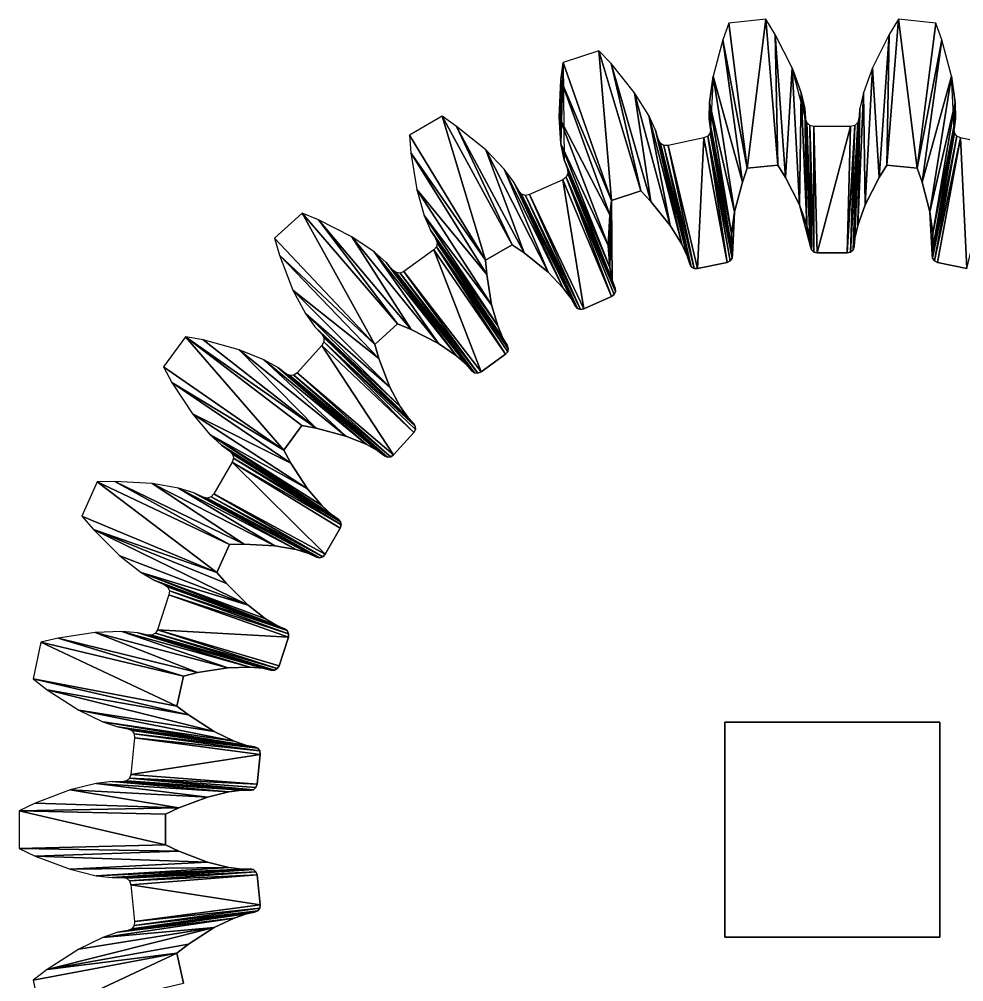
# Model space of a CAD drawing. Header units: inches. Extents: x 62 to 1153, y 3 to 780.
# Drawn here: x 717.26 to 744.51, y 453.57 to 481.35 of the extents above; entities that cross this region are included whole.
import ezdxf

# ---------------------------------------------------------------- set-up
doc = ezdxf.new("R2010")
doc.units = ezdxf.units.IN
doc.header["$MEASUREMENT"] = 0
doc.layers.add('ConstLine', color=6, linetype='Continuous')
doc.layers.add('Object', color=2, linetype='Continuous')

msp = doc.modelspace()

# ---------------------------------------------------------------- linework, layer by layer
at = {"layer": 'ConstLine'}
for points in [[(737.555, 480.749), (738.265, 477.043, 4), (737.727, 481.232)], [(738.265, 477.043, 4), (738.802, 481.345), (737.727, 481.232)], [(738.802, 481.345), (738.265, 477.043, 4), (739.147, 477.136, 4)], [(739.147, 477.136, 4), (739.071, 480.908), (738.802, 481.345)], [(742.362, 480.908), (742.287, 477.136, 4), (742.631, 481.345)], [(743.168, 477.043, 4), (742.631, 481.345), (742.287, 477.136, 4)], [(742.631, 481.345), (743.168, 477.043, 4), (743.707, 481.232)], [(743.168, 477.043, 4), (743.879, 480.749), (743.707, 481.232)], [(739.367, 476.777, 4), (739.558, 479.945), (739.071, 480.908)], [(739.071, 480.908), (739.147, 477.136, 4), (739.367, 476.777, 4)], [(741.876, 479.945), (742.066, 476.777, 4), (742.362, 480.908)], [(742.287, 477.136, 4), (742.362, 480.908), (742.066, 476.777, 4)], [(737.279, 479.705), (738.124, 476.646, 4), (737.555, 480.749)], [(738.265, 477.043, 4), (737.555, 480.749), (738.124, 476.646, 4)], [(743.879, 480.749), (743.168, 477.043, 4), (743.309, 476.646, 4)], [(743.309, 476.646, 4), (744.154, 479.705), (743.879, 480.749)], [(734.35, 476.116, 4), (733.981, 480.436), (732.953, 480.102)], [(733.981, 480.436), (734.35, 476.116, 4), (735.194, 476.39, 4)], [(735.194, 476.39, 4), (734.335, 480.064), (733.981, 480.436)], [(732.885, 479.593), (734.35, 476.116, 4), (732.953, 480.102)], [(732.888, 477.746), (732.885, 479.593), (732.953, 480.102)], [(732.888, 477.746), (732.953, 480.102), (732.976, 477.292)], [(735.484, 476.085, 4), (735.012, 479.223), (734.335, 480.064)], [(734.335, 480.064), (735.194, 476.39, 4), (735.484, 476.085, 4)], [(739.558, 479.945), (739.367, 476.777, 4), (739.766, 475.987, 4)], [(739.766, 475.987, 4), (739.82, 479.22), (739.558, 479.945)], [(739.948, 478.476), (739.558, 479.945), (739.82, 479.22)], [(741.613, 479.22), (741.667, 475.987, 4), (741.876, 479.945)], [(742.066, 476.777, 4), (741.876, 479.945), (741.667, 475.987, 4)], [(732.832, 478.515), (734.295, 475.699, 4), (732.885, 479.593)], [(732.885, 479.593), (732.888, 477.746), (732.832, 478.515)], [(734.35, 476.116, 4), (732.885, 479.593), (734.295, 475.699, 4)], [(737.173, 478.941), (737.898, 475.79, 4), (737.279, 479.705)], [(737.203, 478.187), (737.173, 478.941), (737.279, 479.705)], [(738.124, 476.646, 4), (737.279, 479.705), (737.898, 475.79, 4)], [(744.154, 479.705), (743.309, 476.646, 4), (743.536, 475.79, 4)], [(743.536, 475.79, 4), (744.26, 478.941), (744.154, 479.705)], [(744.231, 478.187), (744.154, 479.705), (744.26, 478.941)], [(735.012, 479.223), (735.484, 476.085, 4), (736.038, 475.395, 4)], [(736.038, 475.395, 4), (735.419, 478.568), (735.012, 479.223)], [(739.82, 479.22), (739.766, 475.987, 4), (739.981, 475.392, 4)], [(739.981, 475.392, 4), (739.924, 478.769), (739.82, 479.22)], [(739.948, 478.476), (739.82, 479.22), (739.924, 478.769)], [(741.667, 475.987, 4), (741.613, 479.22), (741.452, 475.392, 4)], [(741.509, 478.769), (741.452, 475.392, 4), (741.613, 479.22)], [(737.165, 478.479), (737.811, 475.164, 4), (737.173, 478.941)], [(737.173, 478.941), (737.203, 478.187), (737.165, 478.479)], [(737.898, 475.79, 4), (737.173, 478.941), (737.811, 475.164, 4)], [(744.26, 478.941), (743.536, 475.79, 4), (743.622, 475.164, 4)], [(743.622, 475.164, 4), (744.269, 478.479), (744.26, 478.941)], [(744.231, 478.187), (744.26, 478.941), (744.269, 478.479)], [(740.067, 475.023, 4), (739.948, 478.476), (739.924, 478.769)], [(739.924, 478.769), (739.981, 475.392, 4), (740.067, 475.023, 4)], [(741.486, 478.476), (741.366, 475.023, 4), (741.509, 478.769)], [(741.452, 475.392, 4), (741.509, 478.769), (741.366, 475.023, 4)], [(730.714, 474.396, 4), (729.455, 478.545), (728.518, 478.004)], [(731.482, 474.839, 4), (729.878, 478.254), (729.455, 478.545)], [(729.455, 478.545), (730.714, 474.396, 4), (731.482, 474.839, 4)], [(734.295, 475.699, 4), (732.832, 478.515), (734.251, 474.815, 4)], [(732.888, 477.746), (734.251, 474.815, 4), (732.832, 478.515)], [(735.419, 478.568), (736.038, 475.395, 4), (736.372, 474.858, 4)], [(736.372, 474.858, 4), (735.614, 478.149), (735.419, 478.568)], [(737.203, 478.187), (737.804, 474.785, 4), (737.165, 478.479)], [(737.811, 475.164, 4), (737.165, 478.479), (737.804, 474.785, 4)], [(740.086, 474.783, 4), (739.983, 478.362), (739.948, 478.476)], [(739.948, 478.476), (740.067, 475.023, 4), (740.086, 474.783, 4)], [(741.366, 475.023, 4), (741.486, 478.476), (741.347, 474.783, 4)], [(741.45, 478.362), (741.347, 474.783, 4), (741.486, 478.476)], [(744.269, 478.479), (743.622, 475.164, 4), (743.629, 474.785, 4)], [(743.629, 474.785, 4), (744.231, 478.187), (744.269, 478.479)], [(729.878, 478.254), (731.482, 474.839, 4), (731.829, 474.601, 4)], [(731.829, 474.601, 4), (730.715, 477.572), (729.878, 478.254)], [(735.614, 478.149), (736.372, 474.858, 4), (736.533, 474.515, 4)], [(736.533, 474.515, 4), (735.698, 477.868), (735.614, 478.149)], [(737.192, 478.069), (737.835, 474.546, 4), (737.203, 478.187)], [(737.804, 474.785, 4), (737.203, 478.187), (737.835, 474.546, 4)], [(739.983, 478.362), (740.086, 474.783, 4), (740.115, 474.689, 4)], [(740.115, 474.689, 4), (740.07, 478.281), (739.983, 478.362)], [(740.187, 474.623, 4), (740.186, 478.254), (740.07, 478.281)], [(740.07, 478.281), (740.115, 474.689, 4), (740.187, 474.623, 4)], [(740.282, 474.601, 4), (741.247, 478.254), (740.186, 478.254)], [(740.186, 478.254), (740.187, 474.623, 4), (740.282, 474.601, 4)], [(741.247, 478.254), (740.282, 474.601, 4), (741.151, 474.601, 4)], [(741.363, 478.281), (741.151, 474.601, 4), (741.247, 474.623, 4)], [(741.151, 474.601, 4), (741.363, 478.281), (741.247, 478.254)], [(741.45, 478.362), (741.247, 474.623, 4), (741.318, 474.689, 4)], [(741.247, 474.623, 4), (741.45, 478.362), (741.363, 478.281)], [(741.347, 474.783, 4), (741.45, 478.362), (741.318, 474.689, 4)], [(743.598, 474.546, 4), (744.241, 478.069), (744.231, 478.187)], [(744.231, 478.187), (743.629, 474.785, 4), (743.598, 474.546, 4)], [(728.558, 477.492), (730.714, 474.396, 4), (728.518, 478.004)], [(736.602, 474.284, 4), (735.756, 477.764), (735.698, 477.868)], [(735.698, 477.868), (736.533, 474.515, 4), (736.602, 474.284, 4)], [(736.831, 474.147, 4), (737.015, 477.921), (735.978, 477.701)], [(737.015, 477.921), (736.831, 474.147, 4), (737.681, 474.328, 4)], [(737.681, 474.328, 4), (737.123, 477.971), (737.015, 477.921)], [(737.123, 477.971), (737.826, 474.449, 4), (737.192, 478.069)], [(737.826, 474.449, 4), (737.123, 477.971), (737.77, 474.369, 4)], [(737.123, 477.971), (737.681, 474.328, 4), (737.77, 474.369, 4)], [(737.835, 474.546, 4), (737.192, 478.069), (737.826, 474.449, 4)], [(744.241, 478.069), (743.598, 474.546, 4), (743.607, 474.449, 4)], [(743.607, 474.449, 4), (744.31, 477.971), (744.241, 478.069)], [(744.31, 477.971), (743.607, 474.449, 4), (743.663, 474.369, 4)], [(743.663, 474.369, 4), (744.418, 477.921), (744.31, 477.971)], [(744.418, 477.921), (743.663, 474.369, 4), (743.752, 474.328, 4)], [(744.602, 474.147, 4), (744.418, 477.921), (743.752, 474.328, 4)], [(744.418, 477.921), (744.602, 474.147, 4), (745.455, 477.701)], [(730.715, 477.572), (731.829, 474.601, 4), (732.515, 474.042, 4)], [(732.515, 474.042, 4), (731.249, 477.017), (730.715, 477.572)], [(732.976, 477.292), (734.297, 474.184, 4), (732.888, 477.746)], [(734.251, 474.815, 4), (732.888, 477.746), (734.297, 474.184, 4)], [(735.756, 477.764), (736.602, 474.284, 4), (736.649, 474.198, 4)], [(736.649, 474.198, 4), (735.859, 477.702), (735.756, 477.764)], [(735.859, 477.702), (736.649, 474.198, 4), (736.733, 474.148, 4)], [(736.733, 474.148, 4), (735.978, 477.701), (735.859, 477.702)], [(735.978, 477.701), (736.733, 474.148, 4), (736.831, 474.147, 4)], [(728.73, 476.427), (730.746, 473.976, 4), (728.558, 477.492)], [(730.714, 474.396, 4), (728.558, 477.492), (730.746, 473.976, 4)], [(733.073, 477.015), (734.369, 473.812, 4), (732.976, 477.292)], [(734.297, 474.184, 4), (732.976, 477.292), (734.369, 473.812, 4)], [(732.953, 473.586, 4), (731.528, 476.647), (731.249, 477.017)], [(731.249, 477.017), (732.515, 474.042, 4), (732.953, 473.586, 4)], [(733.087, 476.896), (734.449, 473.584, 4), (733.073, 477.015)], [(734.369, 473.812, 4), (733.073, 477.015), (734.449, 473.584, 4)], [(733.55, 472.985, 4), (732.945, 476.715), (731.977, 476.284)], [(734.344, 473.339, 4), (733.041, 476.787), (732.945, 476.715)], [(732.945, 476.715), (733.55, 472.985, 4), (734.344, 473.339, 4)], [(733.041, 476.787), (734.461, 473.487, 4), (733.087, 476.896)], [(733.041, 476.787), (734.344, 473.339, 4), (734.422, 473.397, 4)], [(734.461, 473.487, 4), (733.041, 476.787), (734.422, 473.397, 4)], [(734.449, 473.584, 4), (733.087, 476.896), (734.461, 473.487, 4)], [(728.944, 475.686), (730.888, 473.102, 4), (728.73, 476.427)], [(730.746, 473.976, 4), (728.73, 476.427), (730.888, 473.102, 4)], [(733.182, 473.283, 4), (731.668, 476.389), (731.528, 476.647)], [(731.528, 476.647), (732.953, 473.586, 4), (733.182, 473.283, 4)], [(733.297, 473.071, 4), (731.747, 476.3), (731.668, 476.389)], [(731.668, 476.389), (733.182, 473.283, 4), (733.297, 473.071, 4)], [(731.747, 476.3), (733.297, 473.071, 4), (733.361, 472.998, 4)], [(733.361, 472.998, 4), (731.86, 476.261), (731.747, 476.3)], [(733.454, 472.966, 4), (731.977, 476.284), (731.86, 476.261)], [(731.86, 476.261), (733.361, 472.998, 4), (733.454, 472.966, 4)], [(731.977, 476.284), (733.454, 472.966, 4), (733.55, 472.985, 4)], [(734.295, 475.699, 4), (734.297, 474.184, 4), (734.35, 476.116, 4)], [(734.35, 476.116, 4), (734.297, 474.184, 4), (734.369, 473.812, 4)], [(739.766, 475.987, 4), (740.086, 474.783, 4), (739.981, 475.392, 4)], [(727.515, 471.957, 4), (725.42, 475.753), (724.617, 475.03)], [(728.174, 472.55, 4), (725.895, 475.557), (725.42, 475.753)], [(725.42, 475.753), (727.515, 471.957, 4), (728.174, 472.55, 4)], [(729.125, 475.26), (731.063, 472.495, 4), (728.944, 475.686)], [(730.888, 473.102, 4), (728.944, 475.686), (731.063, 472.495, 4)], [(734.297, 474.184, 4), (734.295, 475.699, 4), (734.251, 474.815, 4)], [(737.811, 475.164, 4), (737.835, 474.546, 4), (737.898, 475.79, 4)], [(743.598, 474.546, 4), (743.622, 475.164, 4), (743.536, 475.79, 4)], [(725.895, 475.557), (728.174, 472.55, 4), (728.563, 472.389, 4)], [(728.563, 472.389, 4), (726.855, 475.064), (725.895, 475.557)], [(739.981, 475.392, 4), (740.086, 474.783, 4), (740.067, 475.023, 4)], [(726.855, 475.064), (728.563, 472.389, 4), (729.35, 471.985, 4)], [(729.35, 471.985, 4), (727.493, 474.632), (726.855, 475.064)], [(729.278, 475.009), (731.211, 472.145, 4), (729.125, 475.26)], [(731.063, 472.495, 4), (729.125, 475.26), (731.211, 472.145, 4)], [(737.835, 474.546, 4), (737.811, 475.164, 4), (737.804, 474.785, 4)], [(743.622, 475.164, 4), (743.598, 474.546, 4), (743.629, 474.785, 4)], [(724.762, 474.537), (727.515, 471.957, 4), (724.617, 475.03)], [(731.285, 471.678, 4), (729.293, 474.779), (729.215, 474.69)], [(731.211, 472.145, 4), (729.278, 475.009), (731.337, 471.94, 4)], [(729.316, 474.896), (731.337, 471.94, 4), (729.278, 475.009)], [(729.293, 474.779), (731.368, 471.847, 4), (729.316, 474.896)], [(731.368, 471.847, 4), (729.293, 474.779), (731.35, 471.751, 4)], [(729.293, 474.779), (731.285, 471.678, 4), (731.35, 471.751, 4)], [(731.337, 471.94, 4), (729.316, 474.896), (731.368, 471.847, 4)], [(725.152, 473.531), (727.634, 471.553, 4), (724.762, 474.537)], [(727.515, 471.957, 4), (724.762, 474.537), (727.634, 471.553, 4)], [(729.874, 471.63, 4), (727.843, 474.328), (727.493, 474.632)], [(727.493, 474.632), (729.35, 471.985, 4), (729.874, 471.63, 4)], [(730.582, 471.167, 4), (729.215, 474.69), (728.357, 474.066)], [(729.215, 474.69), (730.582, 471.167, 4), (731.285, 471.678, 4)], [(727.843, 474.328), (729.874, 471.63, 4), (730.16, 471.382, 4)], [(730.16, 471.382, 4), (728.034, 474.105), (727.843, 474.328)], [(730.317, 471.199, 4), (728.129, 474.034), (728.034, 474.105)], [(728.034, 474.105), (730.16, 471.382, 4), (730.317, 471.199, 4)], [(730.395, 471.14, 4), (728.248, 474.02), (728.129, 474.034)], [(728.129, 474.034), (730.317, 471.199, 4), (730.395, 471.14, 4)], [(730.492, 471.128, 4), (728.357, 474.066), (728.248, 474.02)], [(728.248, 474.02), (730.395, 471.14, 4), (730.492, 471.128, 4)], [(728.357, 474.066), (730.492, 471.128, 4), (730.582, 471.167, 4)], [(725.516, 472.851), (727.954, 470.728, 4), (725.152, 473.531)], [(727.634, 471.553, 4), (725.152, 473.531), (727.954, 470.728, 4)], [(727.954, 470.728, 4), (725.516, 472.851), (728.252, 470.17, 4)], [(725.781, 472.472), (728.252, 470.17, 4), (725.516, 472.851)], [(725.983, 472.258), (728.469, 469.859, 4), (725.781, 472.472)], [(728.252, 470.17, 4), (725.781, 472.472), (728.469, 469.859, 4)], [(726.044, 472.156), (728.635, 469.684, 4), (725.983, 472.258)], [(728.469, 469.859, 4), (725.983, 472.258), (728.635, 469.684, 4)], [(724.892, 468.906, 4), (722.055, 472.184), (721.419, 471.309)], [(722.055, 472.184), (724.892, 468.906, 4), (725.414, 469.623, 4)], [(725.828, 469.547, 4), (722.055, 472.184), (725.414, 469.623, 4)], [(722.055, 472.184), (725.828, 469.547, 4), (722.56, 472.091)], [(725.828, 469.547, 4), (723.601, 471.808), (722.56, 472.091)], [(728.639, 469.417, 4), (726.045, 472.037), (725.987, 471.933)], [(728.635, 469.684, 4), (726.044, 472.156), (728.685, 469.6, 4)], [(726.045, 472.037), (728.685, 469.6, 4), (726.044, 472.156)], [(728.685, 469.6, 4), (726.045, 472.037), (728.686, 469.502, 4)], [(726.045, 472.037), (728.639, 469.417, 4), (728.686, 469.502, 4)], [(726.682, 469.315, 4), (724.315, 471.518), (723.601, 471.808)], [(723.601, 471.808), (725.828, 469.547, 4), (726.682, 469.315, 4)], [(728.057, 468.771, 4), (725.987, 471.933), (725.278, 471.145)], [(725.987, 471.933), (728.057, 468.771, 4), (728.639, 469.417, 4)], [(724.315, 471.518), (726.682, 469.315, 4), (727.268, 469.077, 4)], [(727.268, 469.077, 4), (724.72, 471.294), (724.315, 471.518)], [(721.663, 470.858), (724.892, 468.906, 4), (721.419, 471.309)], [(727.6, 468.893, 4), (724.954, 471.115), (724.72, 471.294)], [(724.72, 471.294), (727.268, 469.077, 4), (727.6, 468.893, 4)], [(727.977, 468.715, 4), (725.278, 471.145), (725.18, 471.076)], [(725.278, 471.145), (727.977, 468.715, 4), (728.057, 468.771, 4)], [(727.791, 468.747, 4), (725.062, 471.065), (724.954, 471.115)], [(724.954, 471.115), (727.6, 468.893, 4), (727.791, 468.747, 4)], [(727.88, 468.706, 4), (725.18, 471.076), (725.062, 471.065)], [(725.062, 471.065), (727.791, 468.747, 4), (727.88, 468.706, 4)], [(725.18, 471.076), (727.88, 468.706, 4), (727.977, 468.715, 4)], [(722.254, 469.954), (725.093, 468.536, 4), (721.663, 470.858)], [(724.892, 468.906, 4), (721.663, 470.858), (725.093, 468.536, 4)], [(725.093, 468.536, 4), (722.254, 469.954), (725.578, 467.795, 4)], [(722.751, 469.365), (725.578, 467.795, 4), (722.254, 469.954)], [(725.578, 467.795, 4), (722.751, 469.365), (725.985, 467.312, 4)], [(722.751, 469.365), (726.262, 467.053, 4), (725.985, 467.312, 4)], [(726.262, 467.053, 4), (722.751, 469.365), (723.089, 469.049)], [(723.089, 469.049), (726.461, 466.916, 4), (726.262, 467.053, 4)], [(726.461, 466.916, 4), (723.089, 469.049), (723.331, 468.882)], [(723.412, 468.795), (726.461, 466.916, 4), (723.331, 468.882)], [(723.404, 468.565), (726.549, 466.749, 4), (723.439, 468.679)], [(726.461, 466.916, 4), (723.412, 468.795), (726.527, 466.844, 4)], [(723.439, 468.679), (726.527, 466.844, 4), (723.412, 468.795)], [(726.527, 466.844, 4), (723.439, 468.679), (726.549, 466.749, 4)], [(726.085, 465.902, 4), (723.404, 468.565), (722.873, 467.647)], [(723.404, 468.565), (726.085, 465.902, 4), (726.52, 466.655, 4)], [(726.549, 466.749, 4), (723.404, 468.565), (726.52, 466.655, 4)], [(722.962, 465.377, 4), (719.504, 467.993), (719.065, 467.005)], [(723.323, 466.187, 4), (720.018, 468.007), (719.504, 467.993)], [(719.504, 467.993), (722.962, 465.377, 4), (723.323, 466.187, 4)], [(723.744, 466.198, 4), (721.095, 467.947), (720.018, 468.007)], [(720.018, 468.007), (723.323, 466.187, 4), (723.744, 466.198, 4)], [(721.095, 467.947), (723.744, 466.198, 4), (724.627, 466.149, 4)], [(724.627, 466.149, 4), (721.854, 467.812), (721.095, 467.947)], [(721.854, 467.812), (724.627, 466.149, 4), (725.25, 466.038, 4)], [(725.25, 466.038, 4), (722.297, 467.677), (721.854, 467.812)], [(725.612, 465.927, 4), (722.562, 467.551), (722.297, 467.677)], [(722.297, 467.677), (725.25, 466.038, 4), (725.612, 465.927, 4)], [(725.925, 465.802, 4), (722.562, 467.551), (725.83, 465.824, 4)], [(722.562, 467.551), (725.925, 465.802, 4), (722.678, 467.524)], [(722.562, 467.551), (725.612, 465.927, 4), (725.83, 465.824, 4)], [(725.925, 465.802, 4), (722.792, 467.559), (722.678, 467.524)], [(726.019, 465.831, 4), (722.873, 467.647), (722.792, 467.559)], [(722.792, 467.559), (725.925, 465.802, 4), (726.019, 465.831, 4)], [(722.873, 467.647), (726.019, 465.831, 4), (726.085, 465.902, 4)], [(719.398, 466.614), (722.962, 465.377, 4), (719.065, 467.005)], [(722.962, 465.377, 4), (719.398, 466.614), (723.235, 465.056, 4)], [(719.398, 466.614), (723.863, 464.432, 4), (723.235, 465.056, 4)], [(723.863, 464.432, 4), (719.398, 466.614), (720.163, 465.854)], [(720.772, 465.38), (723.863, 464.432, 4), (720.163, 465.854)], [(720.772, 465.38), (724.687, 463.849, 4), (724.362, 464.044, 4)], [(724.687, 463.849, 4), (720.772, 465.38), (721.168, 465.142)], [(723.863, 464.432, 4), (720.772, 465.38), (724.362, 464.044, 4)], [(721.168, 465.142), (724.909, 463.756, 4), (724.687, 463.849, 4)], [(724.909, 463.756, 4), (721.168, 465.142), (721.44, 465.029)], [(721.44, 465.029), (724.989, 463.7, 4), (724.909, 463.756, 4)], [(724.989, 463.7, 4), (721.44, 465.029), (721.537, 464.96)], [(721.587, 464.852), (724.989, 463.7, 4), (721.537, 464.96)], [(721.576, 464.734), (725.03, 463.611, 4), (721.587, 464.852)], [(724.989, 463.7, 4), (721.587, 464.852), (725.03, 463.611, 4)], [(721.249, 463.725), (725.022, 463.514, 4), (721.576, 464.734)], [(725.03, 463.611, 4), (721.576, 464.734), (725.022, 463.514, 4)], [(722.401, 462.489, 4), (719.447, 463.649), (718.38, 463.484)], [(723.276, 462.625, 4), (720.218, 463.675), (719.447, 463.649)], [(719.447, 463.649), (722.401, 462.489, 4), (723.276, 462.625, 4)], [(720.218, 463.675), (723.276, 462.625, 4), (723.907, 462.645, 4)], [(723.907, 462.645, 4), (720.678, 463.635), (720.218, 463.675)], [(724.703, 462.603, 4), (721.249, 463.725), (721.188, 463.623)], [(721.249, 463.725), (724.703, 462.603, 4), (724.753, 462.687, 4)], [(725.022, 463.514, 4), (721.249, 463.725), (724.753, 462.687, 4)], [(721.807, 461.523, 4), (717.881, 463.364), (717.656, 462.306)], [(721.992, 462.39, 4), (718.38, 463.484), (717.881, 463.364)], [(717.881, 463.364), (721.807, 461.523, 4), (721.992, 462.39, 4)], [(718.38, 463.484), (721.992, 462.39, 4), (722.401, 462.489, 4)], [(720.678, 463.635), (723.907, 462.645, 4), (724.285, 462.613, 4)], [(724.285, 462.613, 4), (720.964, 463.566), (720.678, 463.635)], [(720.964, 463.566), (724.285, 462.613, 4), (724.52, 462.557, 4)], [(724.52, 462.557, 4), (721.084, 463.565), (720.964, 463.566)], [(724.617, 462.555, 4), (721.188, 463.623), (721.084, 463.565)], [(721.084, 463.565), (724.52, 462.557, 4), (724.617, 462.555, 4)], [(721.188, 463.623), (724.617, 462.555, 4), (724.703, 462.603, 4)], [(717.656, 462.306), (722.141, 461.266, 4), (721.807, 461.523, 4)], [(722.141, 461.266, 4), (717.656, 462.306), (718.064, 461.993)], [(718.064, 461.993), (722.885, 460.787, 4), (722.141, 461.266, 4)], [(722.885, 460.787, 4), (718.064, 461.993), (718.971, 461.408)], [(718.971, 461.408), (723.454, 460.511, 4), (722.885, 460.787, 4)], [(723.454, 460.511, 4), (718.971, 461.408), (719.664, 461.071)], [(719.664, 461.071), (723.812, 460.387, 4), (723.454, 460.511, 4)], [(723.812, 460.387, 4), (719.664, 461.071), (720.102, 460.921)], [(720.102, 460.921), (724.049, 460.343, 4), (723.812, 460.387, 4)], [(724.049, 460.343, 4), (720.102, 460.921), (720.39, 460.867)], [(720.5, 460.82), (724.049, 460.343, 4), (720.39, 460.867)], [(737.617, 461.057), (743.817, 461.057, 4), (737.617, 461.057, 4)], [(743.817, 461.057, 4), (737.617, 461.057), (743.817, 461.057)], [(737.617, 454.857, 4), (737.617, 461.057), (737.617, 461.057, 4)], [(737.617, 461.057), (737.617, 454.857, 4), (737.617, 454.857)], [(743.817, 454.857), (743.817, 461.057, 4), (743.817, 461.057)], [(743.817, 461.057, 4), (743.817, 454.857), (743.817, 454.857, 4)], [(720.475, 459.551), (724.209, 460.129, 4), (720.586, 460.606)], [(724.049, 460.343, 4), (720.5, 460.82), (724.139, 460.304, 4)], [(720.572, 460.724), (724.139, 460.304, 4), (720.5, 460.82)], [(720.586, 460.606), (724.198, 460.226, 4), (720.572, 460.724)], [(724.139, 460.304, 4), (720.572, 460.724), (724.198, 460.226, 4)], [(724.198, 460.226, 4), (720.586, 460.606), (724.209, 460.129, 4)], [(724.209, 460.129, 4), (720.475, 459.551), (724.118, 459.264, 4)], [(720.436, 459.439), (724.118, 459.264, 4), (720.475, 459.551)], [(722.686, 458.897, 4), (719.477, 459.288), (718.728, 459.103)], [(723.3, 459.048, 4), (719.936, 459.344), (719.477, 459.288)], [(719.477, 459.288), (722.686, 458.897, 4), (723.3, 459.048, 4)], [(723.676, 459.095, 4), (720.23, 459.337), (719.936, 459.344)], [(719.936, 459.344), (723.3, 459.048, 4), (723.676, 459.095, 4)], [(723.917, 459.089, 4), (720.347, 459.36), (720.23, 459.337)], [(720.23, 459.337), (723.676, 459.095, 4), (723.917, 459.089, 4)], [(724.013, 459.108, 4), (720.436, 459.439), (720.347, 459.36)], [(720.347, 459.36), (723.917, 459.089, 4), (724.013, 459.108, 4)], [(720.436, 459.439), (724.013, 459.108, 4), (724.087, 459.172, 4)], [(724.118, 459.264, 4), (720.436, 459.439), (724.087, 459.172, 4)], [(721.859, 458.582, 4), (718.728, 459.103), (717.719, 458.719)], [(718.728, 459.103), (721.859, 458.582, 4), (722.686, 458.897, 4)], [(717.256, 458.498), (721.859, 458.582, 4), (717.719, 458.719)], [(721.859, 458.582, 4), (717.256, 458.498), (721.479, 458.4, 4)], [(721.479, 457.514, 4), (717.256, 458.498), (717.256, 457.416)], [(717.256, 458.498), (721.479, 457.514, 4), (721.479, 458.4, 4)], [(717.256, 457.416), (721.859, 457.332, 4), (721.479, 457.514, 4)], [(721.859, 457.332, 4), (717.256, 457.416), (717.719, 457.195)], [(717.719, 457.195), (722.686, 457.018, 4), (721.859, 457.332, 4)], [(722.686, 457.018, 4), (717.719, 457.195), (718.728, 456.811)], [(718.728, 456.811), (723.3, 456.866, 4), (722.686, 457.018, 4)], [(723.3, 456.866, 4), (718.728, 456.811), (719.477, 456.626)], [(719.477, 456.626), (723.676, 456.819, 4), (723.3, 456.866, 4)], [(723.676, 456.819, 4), (719.477, 456.626), (719.936, 456.57)], [(719.936, 456.57), (723.917, 456.825, 4), (723.676, 456.819, 4)], [(723.917, 456.825, 4), (719.936, 456.57), (720.23, 456.577)], [(720.23, 456.577), (724.013, 456.806, 4), (723.917, 456.825, 4)], [(724.013, 456.806, 4), (720.23, 456.577), (720.347, 456.554)], [(720.347, 456.554), (724.087, 456.742, 4), (724.013, 456.806, 4)], [(724.087, 456.742, 4), (720.347, 456.554), (720.436, 456.475)], [(720.436, 456.475), (724.118, 456.65, 4), (724.087, 456.742, 4)], [(724.118, 456.65, 4), (720.436, 456.475), (720.475, 456.363)], [(720.475, 456.363), (724.209, 455.785, 4), (724.118, 456.65, 4)], [(724.209, 455.785, 4), (720.475, 456.363), (720.586, 455.308)], [(724.139, 455.61, 4), (720.39, 455.048), (724.049, 455.571, 4)], [(720.39, 455.048), (724.139, 455.61, 4), (720.5, 455.094)], [(724.139, 455.61, 4), (720.572, 455.19), (720.5, 455.094)], [(724.198, 455.688, 4), (720.586, 455.308), (720.572, 455.19)], [(720.572, 455.19), (724.139, 455.61, 4), (724.198, 455.688, 4)], [(720.586, 455.308), (724.198, 455.688, 4), (724.209, 455.785, 4)], [(723.454, 455.403, 4), (720.102, 454.994), (719.664, 454.843)], [(719.664, 454.843), (722.885, 455.127, 4), (723.454, 455.403, 4)], [(723.812, 455.527, 4), (720.39, 455.048), (720.102, 454.994)], [(720.102, 454.994), (723.454, 455.403, 4), (723.812, 455.527, 4)], [(720.39, 455.048), (723.812, 455.527, 4), (724.049, 455.571, 4)], [(722.885, 455.127, 4), (718.064, 453.921), (722.141, 454.648, 4)], [(718.064, 453.921), (722.885, 455.127, 4), (718.971, 454.506)], [(722.885, 455.127, 4), (719.664, 454.843), (718.971, 454.506)], [(743.817, 454.857), (737.617, 454.857, 4), (743.817, 454.857, 4)], [(737.617, 454.857, 4), (743.817, 454.857), (737.617, 454.857)], [(718.064, 453.921), (721.807, 454.391, 4), (722.141, 454.648, 4)], [(721.807, 454.391, 4), (718.064, 453.921), (717.656, 453.608)], [(717.881, 452.55), (721.807, 454.391, 4), (717.656, 453.608)], [(721.807, 454.391, 4), (717.881, 452.55), (721.992, 453.524, 4)]]:
    msp.add_3dface(points, dxfattribs=at)
at = {"layer": 'Object'}
for p, q in [((737.727, 481.232), (737.555, 480.749)), ((738.802, 481.345), (737.727, 481.232)), ((737.727, 481.232), (738.265, 477.043, 4)), ((739.071, 480.908), (738.802, 481.345)), ((739.147, 477.136, 4), (738.802, 481.345)), ((742.631, 481.345), (742.287, 477.136, 4)), ((742.631, 481.345), (742.362, 480.908)), ((743.707, 481.232), (742.631, 481.345)), ((743.168, 477.043, 4), (743.707, 481.232)), ((743.879, 480.749), (743.707, 481.232)), ((739.558, 479.945), (739.071, 480.908)), ((742.362, 480.908), (741.876, 479.945)), ((737.555, 480.749), (737.279, 479.705)), ((744.154, 479.705), (743.879, 480.749)), ((733.981, 480.436), (732.953, 480.102)), ((734.335, 480.064), (733.981, 480.436)), ((735.194, 476.39, 4), (733.981, 480.436)), ((732.953, 480.102), (732.885, 479.593)), ((732.953, 480.102), (734.35, 476.116, 4)), ((735.012, 479.223), (734.335, 480.064)), ((739.82, 479.22), (739.558, 479.945)), ((741.876, 479.945), (741.613, 479.22)), ((732.885, 479.593), (732.832, 478.515)), ((737.279, 479.705), (737.173, 478.941)), ((744.26, 478.941), (744.154, 479.705)), ((735.419, 478.568), (735.012, 479.223)), ((739.924, 478.769), (739.82, 479.22)), ((741.613, 479.22), (741.509, 478.769)), ((737.173, 478.941), (737.165, 478.479)), ((744.269, 478.479), (744.26, 478.941)), ((739.948, 478.476), (739.924, 478.769)), ((741.509, 478.769), (741.486, 478.476)), ((729.455, 478.545), (728.518, 478.004)), ((729.878, 478.254), (729.455, 478.545)), ((731.482, 474.839, 4), (729.455, 478.545)), ((732.832, 478.515), (732.888, 477.746)), ((735.614, 478.149), (735.419, 478.568)), ((737.165, 478.479), (737.203, 478.187)), ((739.983, 478.362), (739.948, 478.476)), ((741.486, 478.476), (741.45, 478.362)), ((744.231, 478.187), (744.269, 478.479)), ((730.715, 477.572), (729.878, 478.254)), ((735.698, 477.868), (735.614, 478.149)), ((737.203, 478.187), (737.192, 478.069)), ((740.07, 478.281), (739.983, 478.362)), ((740.186, 478.254), (740.07, 478.281)), ((741.247, 478.254), (740.186, 478.254)), ((741.363, 478.281), (741.247, 478.254)), ((741.45, 478.362), (741.363, 478.281)), ((744.241, 478.069), (744.231, 478.187)), ((728.518, 478.004), (728.558, 477.492)), ((728.518, 478.004), (730.714, 474.396, 4)), ((735.756, 477.764), (735.698, 477.868)), ((737.015, 477.921), (735.978, 477.701)), ((737.123, 477.971), (737.015, 477.921)), ((737.192, 478.069), (737.123, 477.971)), ((744.31, 477.971), (744.241, 478.069)), ((744.418, 477.921), (744.31, 477.971)), ((745.455, 477.701), (744.418, 477.921)), ((731.249, 477.017), (730.715, 477.572)), ((732.888, 477.746), (732.976, 477.292)), ((735.859, 477.702), (735.756, 477.764)), ((735.978, 477.701), (735.859, 477.702)), ((728.558, 477.492), (728.73, 476.427)), ((732.976, 477.292), (733.073, 477.015)), ((731.528, 476.647), (731.249, 477.017)), ((733.073, 477.015), (733.087, 476.896)), ((738.265, 477.043, 4), (738.124, 476.646, 4)), ((739.147, 477.136, 4), (738.265, 477.043, 4)), ((739.367, 476.777, 4), (739.147, 477.136, 4)), ((742.287, 477.136, 4), (742.066, 476.777, 4)), ((743.168, 477.043, 4), (742.287, 477.136, 4)), ((743.309, 476.646, 4), (743.168, 477.043, 4)), ((732.945, 476.715), (731.977, 476.284)), ((733.041, 476.787), (732.945, 476.715)), ((733.087, 476.896), (733.041, 476.787)), ((739.766, 475.987, 4), (739.367, 476.777, 4)), ((742.066, 476.777, 4), (741.667, 475.987, 4)), ((728.73, 476.427), (728.944, 475.686)), ((731.668, 476.389), (731.528, 476.647)), ((738.124, 476.646, 4), (737.898, 475.79, 4)), ((743.536, 475.79, 4), (743.309, 476.646, 4)), ((731.747, 476.3), (731.668, 476.389)), ((731.86, 476.261), (731.747, 476.3)), ((731.977, 476.284), (731.86, 476.261)), ((735.194, 476.39, 4), (734.35, 476.116, 4)), ((735.484, 476.085, 4), (735.194, 476.39, 4)), ((734.35, 476.116, 4), (734.369, 473.812, 4)), ((736.038, 475.395, 4), (735.484, 476.085, 4)), ((740.086, 474.783, 4), (739.766, 475.987, 4)), ((741.667, 475.987, 4), (741.452, 475.392, 4)), ((725.42, 475.753), (724.617, 475.03)), ((725.895, 475.557), (725.42, 475.753)), ((725.42, 475.753), (728.174, 472.55, 4)), ((728.944, 475.686), (729.125, 475.26)), ((737.898, 475.79, 4), (737.835, 474.546, 4)), ((743.598, 474.546, 4), (743.536, 475.79, 4)), ((726.855, 475.064), (725.895, 475.557)), ((736.372, 474.858, 4), (736.038, 475.395, 4)), ((741.452, 475.392, 4), (741.366, 475.023, 4)), ((727.493, 474.632), (726.855, 475.064)), ((729.125, 475.26), (729.278, 475.009)), ((724.617, 475.03), (724.762, 474.537)), ((727.515, 471.957, 4), (724.617, 475.03)), ((729.293, 474.779), (729.215, 474.69)), ((729.278, 475.009), (729.316, 474.896)), ((729.316, 474.896), (729.293, 474.779)), ((731.482, 474.839, 4), (730.714, 474.396, 4)), ((731.829, 474.601, 4), (731.482, 474.839, 4)), ((736.533, 474.515, 4), (736.372, 474.858, 4)), ((740.115, 474.689, 4), (740.086, 474.783, 4)), ((741.347, 474.783, 4), (741.318, 474.689, 4)), ((741.366, 475.023, 4), (741.347, 474.783, 4)), ((724.762, 474.537), (725.152, 473.531)), ((727.843, 474.328), (727.493, 474.632)), ((729.215, 474.69), (728.357, 474.066)), ((732.515, 474.042, 4), (731.829, 474.601, 4)), ((736.602, 474.284, 4), (736.533, 474.515, 4)), ((737.835, 474.546, 4), (737.826, 474.449, 4)), ((740.187, 474.623, 4), (740.115, 474.689, 4)), ((740.282, 474.601, 4), (740.187, 474.623, 4)), ((741.151, 474.601, 4), (740.282, 474.601, 4)), ((741.247, 474.623, 4), (741.151, 474.601, 4)), ((741.318, 474.689, 4), (741.247, 474.623, 4)), ((743.607, 474.449, 4), (743.598, 474.546, 4)), ((728.034, 474.105), (727.843, 474.328)), ((730.714, 474.396, 4), (730.746, 473.976, 4)), ((736.649, 474.198, 4), (736.602, 474.284, 4)), ((736.733, 474.148, 4), (736.649, 474.198, 4)), ((737.681, 474.328, 4), (736.831, 474.147, 4)), ((737.77, 474.369, 4), (737.681, 474.328, 4)), ((737.826, 474.449, 4), (737.77, 474.369, 4)), ((743.663, 474.369, 4), (743.607, 474.449, 4)), ((743.752, 474.328, 4), (743.663, 474.369, 4)), ((744.602, 474.147, 4), (743.752, 474.328, 4)), ((728.129, 474.034), (728.034, 474.105)), ((728.248, 474.02), (728.129, 474.034)), ((728.357, 474.066), (728.248, 474.02)), ((730.746, 473.976, 4), (730.888, 473.102, 4)), ((732.953, 473.586, 4), (732.515, 474.042, 4)), ((736.831, 474.147, 4), (736.733, 474.148, 4)), ((734.369, 473.812, 4), (734.449, 473.584, 4)), ((725.152, 473.531), (725.516, 472.851)), ((733.182, 473.283, 4), (732.953, 473.586, 4)), ((734.422, 473.397, 4), (734.344, 473.339, 4)), ((734.461, 473.487, 4), (734.422, 473.397, 4)), ((734.449, 473.584, 4), (734.461, 473.487, 4)), ((730.888, 473.102, 4), (731.063, 472.495, 4)), ((733.297, 473.071, 4), (733.182, 473.283, 4)), ((734.344, 473.339, 4), (733.55, 472.985, 4)), ((725.516, 472.851), (725.781, 472.472)), ((733.361, 472.998, 4), (733.297, 473.071, 4)), ((733.454, 472.966, 4), (733.361, 472.998, 4)), ((733.55, 472.985, 4), (733.454, 472.966, 4)), ((728.174, 472.55, 4), (727.515, 471.957, 4)), ((728.563, 472.389, 4), (728.174, 472.55, 4)), ((725.781, 472.472), (725.983, 472.258)), ((725.983, 472.258), (726.044, 472.156)), ((729.35, 471.985, 4), (728.563, 472.389, 4)), ((731.063, 472.495, 4), (731.211, 472.145, 4)), ((722.055, 472.184), (721.419, 471.309)), ((722.56, 472.091), (722.055, 472.184)), ((722.055, 472.184), (725.414, 469.623, 4)), ((723.601, 471.808), (722.56, 472.091)), ((726.045, 472.037), (725.987, 471.933)), ((726.044, 472.156), (726.045, 472.037)), ((729.874, 471.63, 4), (729.35, 471.985, 4)), ((731.211, 472.145, 4), (731.337, 471.94, 4)), ((724.315, 471.518), (723.601, 471.808)), ((725.987, 471.933), (725.278, 471.145)), ((727.515, 471.957, 4), (727.634, 471.553, 4)), ((731.35, 471.751, 4), (731.285, 471.678, 4)), ((731.337, 471.94, 4), (731.368, 471.847, 4)), ((731.368, 471.847, 4), (731.35, 471.751, 4)), ((724.72, 471.294), (724.315, 471.518)), ((727.634, 471.553, 4), (727.954, 470.728, 4)), ((730.16, 471.382, 4), (729.874, 471.63, 4)), ((731.285, 471.678, 4), (730.582, 471.167, 4)), ((721.419, 471.309), (721.663, 470.858)), ((724.892, 468.906, 4), (721.419, 471.309)), ((724.954, 471.115), (724.72, 471.294)), ((725.278, 471.145), (725.18, 471.076)), ((730.317, 471.199, 4), (730.16, 471.382, 4)), ((730.395, 471.14, 4), (730.317, 471.199, 4)), ((730.582, 471.167, 4), (730.492, 471.128, 4)), ((725.062, 471.065), (724.954, 471.115)), ((725.18, 471.076), (725.062, 471.065)), ((730.492, 471.128, 4), (730.395, 471.14, 4)), ((721.663, 470.858), (722.254, 469.954)), ((727.954, 470.728, 4), (728.252, 470.17, 4)), ((728.252, 470.17, 4), (728.469, 469.859, 4)), ((722.254, 469.954), (722.751, 469.365)), ((728.469, 469.859, 4), (728.635, 469.684, 4)), ((725.414, 469.623, 4), (724.892, 468.906, 4)), ((725.828, 469.547, 4), (725.414, 469.623, 4)), ((726.682, 469.315, 4), (725.828, 469.547, 4)), ((728.635, 469.684, 4), (728.685, 469.6, 4)), ((728.686, 469.502, 4), (728.639, 469.417, 4)), ((728.685, 469.6, 4), (728.686, 469.502, 4)), ((722.751, 469.365), (723.089, 469.049)), ((727.268, 469.077, 4), (726.682, 469.315, 4)), ((728.639, 469.417, 4), (728.057, 468.771, 4)), ((723.089, 469.049), (723.331, 468.882)), ((727.6, 468.893, 4), (727.268, 469.077, 4)), ((723.331, 468.882), (723.412, 468.795)), ((723.439, 468.679), (723.404, 468.565)), ((723.412, 468.795), (723.439, 468.679)), ((724.892, 468.906, 4), (725.093, 468.536, 4)), ((727.791, 468.747, 4), (727.6, 468.893, 4)), ((727.88, 468.706, 4), (727.791, 468.747, 4)), ((727.977, 468.715, 4), (727.88, 468.706, 4)), ((728.057, 468.771, 4), (727.977, 468.715, 4)), ((723.404, 468.565), (722.873, 467.647)), ((725.093, 468.536, 4), (725.578, 467.795, 4)), ((719.504, 467.993), (719.065, 467.005)), ((720.018, 468.007), (719.504, 467.993)), ((719.504, 467.993), (723.323, 466.187, 4)), ((721.095, 467.947), (720.018, 468.007)), ((721.854, 467.812), (721.095, 467.947)), ((722.297, 467.677), (721.854, 467.812)), ((722.562, 467.551), (722.297, 467.677)), ((722.678, 467.524), (722.562, 467.551)), ((722.792, 467.559), (722.678, 467.524)), ((722.873, 467.647), (722.792, 467.559)), ((725.578, 467.795, 4), (725.985, 467.312, 4)), ((725.985, 467.312, 4), (726.262, 467.053, 4)), ((719.065, 467.005), (719.398, 466.614)), ((722.962, 465.377, 4), (719.065, 467.005)), ((726.262, 467.053, 4), (726.461, 466.916, 4)), ((726.461, 466.916, 4), (726.527, 466.844, 4)), ((726.549, 466.749, 4), (726.52, 466.655, 4)), ((726.527, 466.844, 4), (726.549, 466.749, 4)), ((719.398, 466.614), (720.163, 465.854)), ((726.52, 466.655, 4), (726.085, 465.902, 4)), ((723.323, 466.187, 4), (722.962, 465.377, 4)), ((723.744, 466.198, 4), (723.323, 466.187, 4)), ((724.627, 466.149, 4), (723.744, 466.198, 4)), ((725.25, 466.038, 4), (724.627, 466.149, 4)), ((725.612, 465.927, 4), (725.25, 466.038, 4)), ((725.83, 465.824, 4), (725.612, 465.927, 4)), ((726.085, 465.902, 4), (726.019, 465.831, 4)), ((720.163, 465.854), (720.772, 465.38)), ((725.925, 465.802, 4), (725.83, 465.824, 4)), ((726.019, 465.831, 4), (725.925, 465.802, 4)), ((720.772, 465.38), (721.168, 465.142)), ((722.962, 465.377, 4), (723.235, 465.056, 4)), ((721.168, 465.142), (721.44, 465.029)), ((723.235, 465.056, 4), (723.863, 464.432, 4)), ((721.44, 465.029), (721.537, 464.96)), ((721.537, 464.96), (721.587, 464.852)), ((721.587, 464.852), (721.576, 464.734)), ((721.576, 464.734), (721.249, 463.725)), ((723.863, 464.432, 4), (724.362, 464.044, 4)), ((724.362, 464.044, 4), (724.687, 463.849, 4)), ((719.447, 463.649), (718.38, 463.484)), ((720.218, 463.675), (719.447, 463.649)), ((720.678, 463.635), (720.218, 463.675)), ((721.249, 463.725), (721.188, 463.623)), ((724.687, 463.849, 4), (724.909, 463.756, 4)), ((724.909, 463.756, 4), (724.989, 463.7, 4)), ((724.989, 463.7, 4), (725.03, 463.611, 4)), ((717.881, 463.364), (717.656, 462.306)), ((718.38, 463.484), (717.881, 463.364)), ((717.881, 463.364), (721.992, 462.39, 4)), ((720.964, 463.566), (720.678, 463.635)), ((721.084, 463.565), (720.964, 463.566)), ((721.188, 463.623), (721.084, 463.565)), ((725.022, 463.514, 4), (724.753, 462.687, 4)), ((725.03, 463.611, 4), (725.022, 463.514, 4)), ((723.276, 462.625, 4), (722.401, 462.489, 4)), ((723.907, 462.645, 4), (723.276, 462.625, 4)), ((724.285, 462.613, 4), (723.907, 462.645, 4)), ((724.52, 462.557, 4), (724.285, 462.613, 4)), ((724.617, 462.555, 4), (724.52, 462.557, 4)), ((724.703, 462.603, 4), (724.617, 462.555, 4)), ((724.753, 462.687, 4), (724.703, 462.603, 4)), ((717.656, 462.306), (718.064, 461.993)), ((721.807, 461.523, 4), (717.656, 462.306)), ((721.992, 462.39, 4), (721.807, 461.523, 4)), ((722.401, 462.489, 4), (721.992, 462.39, 4)), ((718.064, 461.993), (718.971, 461.408)), ((721.807, 461.523, 4), (722.141, 461.266, 4)), ((718.971, 461.408), (719.664, 461.071)), ((722.141, 461.266, 4), (722.885, 460.787, 4)), ((719.664, 461.071), (720.102, 460.921)), ((720.102, 460.921), (720.39, 460.867)), ((720.39, 460.867), (720.5, 460.82)), ((737.617, 461.057), (743.817, 461.057)), ((737.617, 454.857), (737.617, 461.057)), ((737.617, 454.857, 4), (737.617, 461.057, 4)), ((737.617, 461.057, 4), (743.817, 461.057, 4)), ((737.617, 461.057, 4), (737.617, 461.057)), ((743.817, 461.057), (743.817, 454.857)), ((743.817, 461.057, 4), (743.817, 454.857, 4)), ((743.817, 461.057, 4), (743.817, 461.057)), ((720.586, 460.606), (720.475, 459.551)), ((720.5, 460.82), (720.572, 460.724)), ((720.572, 460.724), (720.586, 460.606)), ((722.885, 460.787, 4), (723.454, 460.511, 4)), ((723.454, 460.511, 4), (723.812, 460.387, 4)), ((723.812, 460.387, 4), (724.049, 460.343, 4)), ((724.049, 460.343, 4), (724.139, 460.304, 4)), ((724.209, 460.129, 4), (724.118, 459.264, 4)), ((724.139, 460.304, 4), (724.198, 460.226, 4)), ((724.198, 460.226, 4), (724.209, 460.129, 4)), ((720.475, 459.551), (720.436, 459.439)), ((719.477, 459.288), (718.728, 459.103)), ((719.936, 459.344), (719.477, 459.288)), ((720.23, 459.337), (719.936, 459.344)), ((720.347, 459.36), (720.23, 459.337)), ((720.436, 459.439), (720.347, 459.36)), ((724.118, 459.264, 4), (724.087, 459.172, 4)), ((718.728, 459.103), (717.719, 458.719)), ((723.3, 459.048, 4), (722.686, 458.897, 4)), ((723.676, 459.095, 4), (723.3, 459.048, 4)), ((723.917, 459.089, 4), (723.676, 459.095, 4)), ((724.013, 459.108, 4), (723.917, 459.089, 4)), ((724.087, 459.172, 4), (724.013, 459.108, 4)), ((717.719, 458.719), (717.256, 458.498)), ((722.686, 458.897, 4), (721.859, 458.582, 4)), ((717.256, 458.498), (717.256, 457.416)), ((721.479, 458.4, 4), (717.256, 458.498)), ((721.859, 458.582, 4), (721.479, 458.4, 4)), ((721.479, 458.4, 4), (721.479, 457.514, 4)), ((717.256, 457.416), (721.479, 457.514, 4)), ((717.256, 457.416), (717.719, 457.195)), ((721.479, 457.514, 4), (721.859, 457.332, 4)), ((721.859, 457.332, 4), (722.686, 457.018, 4)), ((717.719, 457.195), (718.728, 456.811)), ((722.686, 457.018, 4), (723.3, 456.866, 4)), ((718.728, 456.811), (719.477, 456.626)), ((723.3, 456.866, 4), (723.676, 456.819, 4)), ((723.676, 456.819, 4), (723.917, 456.825, 4)), ((723.917, 456.825, 4), (724.013, 456.806, 4)), ((724.013, 456.806, 4), (724.087, 456.742, 4)), ((724.087, 456.742, 4), (724.118, 456.65, 4)), ((719.477, 456.626), (719.936, 456.57)), ((719.936, 456.57), (720.23, 456.577)), ((720.23, 456.577), (720.347, 456.554)), ((720.347, 456.554), (720.436, 456.475)), ((720.436, 456.475), (720.475, 456.363)), ((724.118, 456.65, 4), (724.209, 455.785, 4)), ((720.475, 456.363), (720.586, 455.308)), ((724.139, 455.61, 4), (724.049, 455.571, 4)), ((724.198, 455.688, 4), (724.139, 455.61, 4)), ((724.209, 455.785, 4), (724.198, 455.688, 4)), ((720.586, 455.308), (720.572, 455.19)), ((723.454, 455.403, 4), (722.885, 455.127, 4)), ((723.812, 455.527, 4), (723.454, 455.403, 4)), ((724.049, 455.571, 4), (723.812, 455.527, 4)), ((720.39, 455.048), (720.102, 454.994)), ((720.5, 455.094), (720.39, 455.048)), ((720.572, 455.19), (720.5, 455.094)), ((722.885, 455.127, 4), (722.141, 454.648, 4)), ((719.664, 454.843), (718.971, 454.506)), ((720.102, 454.994), (719.664, 454.843)), ((743.817, 454.857), (737.617, 454.857)), ((743.817, 454.857, 4), (737.617, 454.857, 4)), ((737.617, 454.857, 4), (737.617, 454.857)), ((743.817, 454.857, 4), (743.817, 454.857)), ((718.971, 454.506), (718.064, 453.921)), ((722.141, 454.648, 4), (721.807, 454.391, 4)), ((721.807, 454.391, 4), (717.656, 453.608)), ((721.807, 454.391, 4), (721.992, 453.524, 4)), ((718.064, 453.921), (717.656, 453.608)), ((717.656, 453.608), (717.881, 452.55))]:
    msp.add_line(p, q, dxfattribs=at)

doc.saveas('drawing.dxf')
